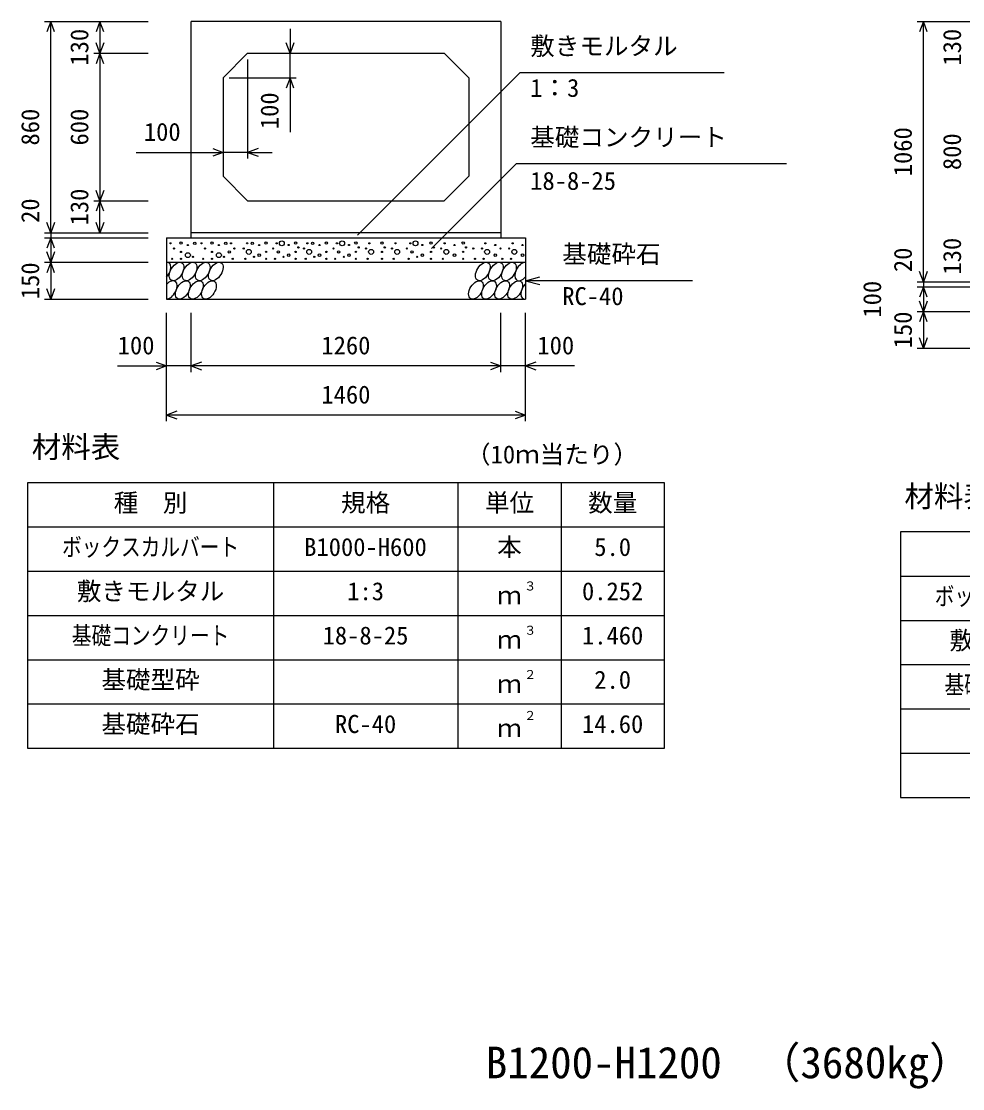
# Model space of a CAD drawing. Units: millimetres, scale not verified. Extents: x -50400 to 50400, y -17820 to 17820.
# Drawn here: x 23889 to 27718, y 4731 to 9072 of the extents above; entities that cross this region are included whole.
import ezdxf
from ezdxf.enums import TextEntityAlignment as Align

# ---------------------------------------------------------------- set-up
doc = ezdxf.new("R2010")
doc.units = ezdxf.units.MM
doc.header["$LTSCALE"] = 60
for name, color, linetype, lineweight in [('0-0_DIM', 7, 'Continuous', 25), ('0-2_HATCH', 6, 'Continuous', 25), ('0-3_HYO', 3, 'Continuous', 25), ('0-4_HYO2', 4, 'Continuous', 25), ('0-5_OUTLINE', 3, 'Continuous', 25), ('0-7_TXT', 7, 'Continuous', 25)]:
    doc.layers.add(name, color=color, linetype=linetype, lineweight=lineweight)
doc.styles.add('ＭＳ ゴシック', font='')
doc.styles.get('ＭＳ ゴシック').set_extended_font_data('MS Gothic')

msp = doc.modelspace()

# ---------------------------------------------------------------- linework, layer by layer
at = {"layer": '0-0_DIM'}
for p, q in [((23983.88, 9071.89), (24404.98, 9071.89)), ((24008.88, 8211.89), (24008.88, 9071.89)), ((24208.88, 9071.89), (24208.88, 8941.89)), ((24982.46, 9041.89), (24982.46, 8941.89)), ((27533.88, 9071.89), (27954.98, 9071.89)), ((27558.88, 8011.89), (27558.88, 9071.89)), ((24183.88, 8941.89), (24404.98, 8941.89)), ((24208.88, 8941.89), (24208.88, 8341.89)), ((24809.98, 8916.89), (24809.98, 8513.87)), ((24982.46, 8841.89), (24982.46, 8941.89)), ((25256.2, 8202.55), (25916.48, 8862.83)), ((26748.89, 8862.83), (25916.48, 8862.83)), ((24734.98, 8841.89), (25007.46, 8841.89)), ((24982.46, 8841.89), (24982.46, 8621.01)), ((24355.88, 8538.87), (24709.98, 8538.87)), ((24809.98, 8538.87), (24709.98, 8538.87)), ((24809.98, 8538.87), (24909.98, 8538.87)), ((25558.01, 8148.16), (25902.07, 8492.22)), ((27001.62, 8492.22), (25902.07, 8492.22)), ((24183.88, 8341.89), (24404.98, 8341.89)), ((24208.88, 8211.89), (24208.88, 8341.89)), ((23983.88, 8211.89), (24404.98, 8211.89)), ((24008.88, 8211.89), (24008.88, 8191.89)), ((23983.88, 8191.89), (24404.98, 8191.89)), ((24008.88, 8191.89), (24008.88, 8091.89)), ((23983.88, 8091.89), (24404.98, 8091.89)), ((24008.88, 8091.89), (24008.88, 7941.89)), ((25939.98, 8016.89), (25997.94, 8032.42)), ((26619.79, 8016.89), (25939.98, 8016.89)), ((25939.98, 8016.89), (25997.94, 8001.36)), ((27533.88, 8011.89), (27954.98, 8011.89)), ((27533.88, 7991.89), (27954.98, 7991.89)), ((27558.88, 8011.89), (27558.88, 7991.89)), ((27558.88, 7991.89), (27558.88, 7891.89)), ((23983.88, 7941.89), (24404.98, 7941.89)), ((24479.98, 7445.28), (24479.98, 7886.89)), ((24579.98, 7645.28), (24579.98, 7886.89)), ((25839.98, 7645.28), (25839.98, 7886.89)), ((25839.98, 7645.28), (25839.98, 7886.89)), ((25939.98, 7445.28), (25939.98, 7886.89)), ((27533.88, 7891.89), (27954.98, 7891.89)), ((27558.88, 7891.89), (27558.88, 7741.89)), ((27533.88, 7741.89), (27954.98, 7741.89)), ((24280.44, 7670.28), (24479.98, 7670.28)), ((24579.98, 7670.28), (24479.98, 7670.28)), ((25839.98, 7670.28), (24579.98, 7670.28)), ((25939.98, 7670.28), (25839.98, 7670.28)), ((26139.53, 7670.28), (25939.98, 7670.28)), ((25939.98, 7470.28), (24479.98, 7470.28))]:
    msp.add_line(p, q, dxfattribs=at)
for points in [[(24024.27, 9029.6), (24008.88, 9071.89), (23993.49, 9029.6)], [(24224.27, 9029.6), (24208.88, 9071.89), (24193.49, 9029.6)], [(27574.27, 9029.6), (27558.88, 9071.89), (27543.49, 9029.6)], [(24224.27, 8984.17), (24208.88, 8941.89), (24193.49, 8984.17)], [(24997.85, 8984.17), (24982.46, 8941.89), (24967.07, 8984.17)], [(24224.27, 8899.6), (24208.88, 8941.89), (24193.49, 8899.6)], [(24997.85, 8799.6), (24982.46, 8841.89), (24967.07, 8799.6)], [(24667.7, 8554.26), (24709.98, 8538.87), (24667.7, 8523.48)], [(24852.27, 8554.26), (24809.98, 8538.87), (24852.27, 8523.48)], [(24224.27, 8384.17), (24208.88, 8341.89), (24193.49, 8384.17)], [(24224.27, 8299.6), (24208.88, 8341.89), (24193.49, 8299.6)], [(24024.27, 8254.17), (24008.88, 8211.89), (23993.49, 8254.17)], [(24224.27, 8254.17), (24208.88, 8211.89), (24193.49, 8254.17)], [(24024.27, 8149.6), (24008.88, 8191.89), (23993.49, 8149.6)], [(24024.27, 8134.17), (24008.88, 8091.89), (23993.49, 8134.17)], [(24024.27, 8049.6), (24008.88, 8091.89), (23993.49, 8049.6)], [(27574.27, 8054.17), (27558.88, 8011.89), (27543.49, 8054.17)], [(27574.27, 7949.6), (27558.88, 7991.89), (27543.49, 7949.6)], [(24024.27, 7984.17), (24008.88, 7941.89), (23993.49, 7984.17)], [(27574.27, 7934.17), (27558.88, 7891.89), (27543.49, 7934.17)], [(27574.27, 7849.6), (27558.88, 7891.89), (27543.49, 7849.6)], [(27574.27, 7784.17), (27558.88, 7741.89), (27543.49, 7784.17)], [(24437.7, 7685.67), (24479.98, 7670.28), (24437.7, 7654.88)], [(24622.27, 7685.67), (24579.98, 7670.28), (24622.27, 7654.88)], [(25797.7, 7685.67), (25839.98, 7670.28), (25797.7, 7654.88)], [(25982.27, 7685.67), (25939.98, 7670.28), (25982.27, 7654.88)], [(24522.27, 7485.67), (24479.98, 7470.28), (24522.27, 7454.88)], [(25897.7, 7485.67), (25939.98, 7470.28), (25897.7, 7454.88)]]:
    msp.add_lwpolyline(points, dxfattribs=at)
at = {"layer": '0-2_HATCH'}
for centre, radius in [((24495.95, 8169.07), 2.5), ((24538.84, 8169.94), 5), ((24566.88, 8162.06), 2.5), ((24594.92, 8169.07), 5), ((24622.05, 8169.07), 2.5), ((24664.95, 8169.94), 5), ((24692.99, 8162.06), 2.5), ((24721.02, 8169.07), 5), ((24742.05, 8169.07), 2.5), ((24807.91, 8169.07), 2.5), ((24828.94, 8169.07), 5), ((24856.98, 8162.06), 2.5), ((24885.01, 8169.94), 5), ((24927.91, 8169.07), 2.5), ((24948.94, 8169.07), 10), ((24976.98, 8162.06), 2.5), ((25005.01, 8169.94), 5), ((25053.13, 8169.07), 2.5), ((25074.16, 8169.07), 5), ((25102.2, 8162.06), 2.5), ((25130.24, 8169.94), 5), ((25173.13, 8169.07), 2.5), ((25194.16, 8169.07), 10), ((25222.2, 8162.06), 2.5), ((25250.24, 8169.94), 5), ((25305.06, 8169.07), 2.5), ((25356.34, 8169.94), 5), ((25411.16, 8169.07), 2.5), ((25471.56, 8169.07), 2.5), ((25492.59, 8169.07), 10), ((25520.63, 8162.06), 2.5), ((25556.17, 8169.94), 5), ((25610.98, 8169.07), 2.5), ((25651.27, 8162.06), 2.5), ((25686.8, 8169.94), 5), ((25776.88, 8169.07), 2.5), ((25817.16, 8162.06), 2.5), ((25887.94, 8169.07), 2.5), ((25928.22, 8162.06), 2.5), ((24509.97, 8148.05), 2.5), ((24538.84, 8134.05), 2.5), ((24566.88, 8120.92), 10), ((24636.07, 8148.05), 2.5), ((24664.95, 8134.05), 2.5), ((24692.99, 8120.92), 10), ((24735.04, 8134.05), 5), ((24756.07, 8148.05), 2.5), ((24793.89, 8148.05), 2.5), ((24814.92, 8134.05), 10), ((24856.98, 8120.92), 5), ((24885.01, 8134.05), 2.5), ((24913.89, 8148.05), 2.5), ((24934.92, 8134.05), 5), ((24976.98, 8120.92), 5), ((25005.01, 8134.05), 2.5), ((25016.35, 8152.37), 2.5), ((25039.11, 8148.05), 2.5), ((25060.14, 8134.05), 10), ((25102.2, 8120.92), 5), ((25130.24, 8134.05), 2.5), ((25159.11, 8148.05), 2.5), ((25180.14, 8134.05), 5), ((25222.2, 8120.92), 5), ((25250.24, 8134.05), 2.5), ((25261.58, 8152.37), 2.5), ((25291.04, 8148.05), 2.5), ((25312.07, 8134.05), 10), ((25356.34, 8134.05), 2.5), ((25367.68, 8152.37), 2.5), ((25397.14, 8148.05), 2.5), ((25418.17, 8134.05), 10), ((25457.54, 8148.05), 2.5), ((25478.57, 8134.05), 5), ((25520.63, 8120.92), 5), ((25556.17, 8134.05), 2.5), ((25567.51, 8152.37), 2.5), ((25596.97, 8148.05), 2.5), ((25618, 8134.05), 10), ((25651.27, 8120.92), 5), ((25686.8, 8134.05), 2.5), ((25698.14, 8152.37), 2.5), ((25727.6, 8148.05), 2.5), ((25762.86, 8148.05), 2.5), ((25783.89, 8134.05), 10), ((25817.16, 8120.92), 5), ((25838.67, 8148.05), 2.5), ((25873.92, 8148.05), 2.5), ((25894.95, 8134.05), 10), ((25928.22, 8120.92), 5), ((24502.96, 8106.04), 2.5), ((24538.84, 8106.04), 2.5), ((24587.91, 8113.91), 2.5), ((24629.06, 8106.04), 2.5), ((24664.95, 8106.04), 2.5), ((24714.01, 8113.91), 2.5), ((24749.06, 8106.04), 2.5), ((24800.9, 8106.04), 2.5), ((24835.95, 8113.91), 2.5), ((24885.01, 8106.04), 2.5), ((24920.9, 8106.04), 2.5), ((24955.95, 8113.91), 2.5), ((25005.01, 8106.04), 2.5), ((25046.12, 8106.04), 2.5), ((25081.17, 8113.91), 2.5), ((25130.24, 8106.04), 2.5), ((25166.12, 8106.04), 2.5), ((25201.17, 8113.91), 2.5), ((25250.24, 8106.04), 2.5), ((25298.05, 8106.04), 2.5), ((25356.34, 8106.04), 2.5), ((25404.15, 8106.04), 2.5), ((25464.55, 8106.04), 2.5), ((25499.6, 8113.91), 2.5), ((25556.17, 8106.04), 2.5), ((25603.98, 8106.04), 2.5), ((25686.8, 8106.04), 2.5), ((25734.61, 8106.04), 2.5), ((25769.87, 8106.04), 2.5), ((25845.68, 8106.04), 2.5), ((25880.93, 8106.04), 2.5)]:
    msp.add_circle(centre, radius, dxfattribs=at)
for centre, start_param, end_param in [((24467.62, 8054.37), 4.385593, 6.6745444), ((25926.12, 8054.37), 0.3357715, 4.4411806), ((24492.94, 7979.38), 3.5111464, 7.548991), ((25951.44, 7979.38), 1.2110787, 3.5658734)]:
    msp.add_ellipse(centre, major_axis=(21.81, 35.31), ratio=0.5792, start_param=start_param, end_param=end_param, dxfattribs=at)
for centre in [(24520.83, 8054.37), (24574.03, 8054.37), (24627.24, 8054.37), (24680.45, 8054.37), (25766.5, 8054.37), (25819.71, 8054.37), (25872.91, 8054.37), (24546.15, 7979.38), (24599.35, 7979.38), (24652.56, 7979.38), (25738.61, 7979.38), (25791.82, 7979.38), (25845.03, 7979.38), (25898.23, 7979.38)]:
    msp.add_ellipse(centre, major_axis=(21.81, 35.31), ratio=0.5792, dxfattribs=at)
at = {"layer": '0-3_HYO'}
for p, q in [((24914.98, 7195.28), (24914.98, 6115.28)), ((25664.98, 7195.28), (25664.98, 6115.28)), ((26084.98, 7195.28), (26084.98, 6115.28)), ((23914.98, 7015.28), (26504.98, 7015.28)), ((27464.98, 6815.28), (30054.98, 6815.28))]:
    msp.add_line(p, q, dxfattribs=at)
for points in [[(23914.98, 6115.28), (26504.98, 6115.28), (26504.98, 7195.28), (23914.98, 7195.28)], [(27464.98, 5915.28), (30054.98, 5915.28), (30054.98, 6995.28), (27464.98, 6995.28)]]:
    msp.add_lwpolyline(points, close=True, dxfattribs=at)
at = {"layer": '0-4_HYO2'}
for p, q in [((23914.98, 6835.28), (26504.98, 6835.28)), ((23914.98, 6655.28), (26504.98, 6655.28)), ((27464.98, 6635.28), (30054.98, 6635.28)), ((23914.98, 6475.28), (26504.98, 6475.28)), ((27464.98, 6455.28), (30054.98, 6455.28)), ((23914.98, 6295.28), (26504.98, 6295.28)), ((27464.98, 6275.28), (30054.98, 6275.28)), ((27464.98, 6095.28), (30054.98, 6095.28))]:
    msp.add_line(p, q, dxfattribs=at)
at = {"layer": '0-5_OUTLINE'}
for p, q in [((24579.98, 8191.89), (24579.98, 9071.89)), ((25839.98, 9071.89), (24579.98, 9071.89)), ((25839.98, 9071.89), (25839.98, 8191.89)), ((24709.98, 8841.89), (24809.98, 8941.89)), ((24809.98, 8941.89), (25609.98, 8941.89)), ((25609.98, 8941.89), (25709.98, 8841.89)), ((24709.98, 8841.89), (24709.98, 8441.89)), ((25709.98, 8841.89), (25709.98, 8441.89)), ((24809.98, 8341.89), (24709.98, 8441.89)), ((25609.98, 8341.89), (25709.98, 8441.89)), ((24809.98, 8341.89), (25609.98, 8341.89)), ((25839.98, 8211.89), (24579.98, 8211.89)), ((24479.98, 8191.89), (24479.98, 7941.89)), ((24479.98, 8191.89), (25939.98, 8191.89)), ((25939.98, 8191.89), (25939.98, 7941.89)), ((24479.98, 8091.89), (25939.98, 8091.89)), ((24479.98, 7941.89), (25939.98, 7941.89))]:
    msp.add_line(p, q, dxfattribs=at)

# ---------------------------------------------------------------- texts
at = {"layer": '0-0_DIM', "style": 'ＭＳ ゴシック'}
for s, p in [('130', (24183.88, 8891.89)), ('130', (27733.88, 8891.89)), ('100', (24957.46, 8633.39)), ('860', (23983.88, 8566.89)), ('600', (24183.88, 8566.89)), ('1060', (27533.88, 8441.89)), ('800', (27733.88, 8466.89)), ('130', (24183.88, 8241.89)), ('20', (23983.88, 8251.96)), ('130', (27733.88, 8041.89)), ('20', (27533.88, 8051.96)), ('150', (23983.88, 7941.89)), ('100', (27408.88, 7866.89)), ('150', (27533.88, 7741.89))]:
    msp.add_text(s, height=73.31, rotation=90, dxfattribs=at).set_placement(p, align=Align.BOTTOM_LEFT)
for s, p in [('敷きモルタル', (25959.33, 8912.83)), ('1：3', (25959.33, 8742.72)), ('100', (24387.84, 8563.87)), ('基礎コンクリート', (25959.33, 8542.22)), ('18-8-25', (25959.33, 8364.59)), ('基礎砕石', (26089.72, 8066.89)), ('RC-40', (26089.72, 7895.51)), ('100', (24281.34, 7695.28)), ('1260', (25109.98, 7695.28)), ('100', (25988.62, 7695.28)), ('1460', (25109.98, 7495.28))]:
    msp.add_text(s, height=73.31, dxfattribs=at).set_placement(p, align=Align.BOTTOM_LEFT)
at = {"layer": '0-7_TXT', "style": 'ＭＳ ゴシック'}
for s, height, p in [('材料表', 87.98, (23931.65, 7270.28)), ('（10ｍ当たり）', 73.31, (25698.31, 7251.94)), ('材料表', 87.98, (27481.65, 7070.28)), ('種\u3000別', 73.31, (24264.98, 7055.28)), ('規格', 73.31, (25189.98, 7055.28)), ('単位', 73.31, (25774.98, 7055.28)), ('数量', 73.31, (26194.98, 7055.28)), ('B1000-H600', 73.31, (25039.98, 6875.28)), ('本', 73.31, (25824.98, 6875.28)), ('5.0', 73.31, (26219.98, 6875.28)), ('敷きモルタル', 73.31, (24114.98, 6695.28)), ('1:3', 73.31, (25214.98, 6695.28)), ('３', 36.66, (25934.22, 6745.89)), ('0.252', 73.31, (26169.98, 6695.28)), ('ｍ', 73.31, (25824.98, 6678.61)), ('18-8-25', 73.31, (25114.98, 6515.28)), ('３', 36.66, (25934.22, 6565.89)), ('1.460', 73.31, (26169.98, 6515.28)), ('敷きモルタル', 73.31, (27664.98, 6495.28)), ('ｍ', 73.31, (25824.98, 6498.61)), ('基礎型砕', 73.31, (24214.98, 6335.28)), ('２', 36.66, (25934.22, 6385.89)), ('2.0', 73.31, (26219.98, 6335.28)), ('ｍ', 73.31, (25824.98, 6318.61)), ('基礎砕石', 73.31, (24214.98, 6155.28)), ('RC-40', 73.31, (25164.98, 6155.28)), ('２', 36.66, (25934.22, 6219.22)), ('ｍ', 73.31, (25824.98, 6138.61)), ('14.60', 73.31, (26169.98, 6155.28)), ('（3680kg）', 128.3, (26883.57, 4734.39)), ('B1200-H1200', 128.3, (25778.73, 4734.39))]:
    msp.add_text(s, height=height, dxfattribs=at).set_placement(p, align=Align.BOTTOM_LEFT)
at = {"layer": '0-7_TXT', "style": 'ＭＳ ゴシック', "width": 0.8}
for s, p in [('ボックスカルバート', (24054.98, 6875.28)), ('ボックスカルバート', (27604.98, 6675.28)), ('基礎コンクリート', (24094.98, 6515.28)), ('基礎コンクリート', (27644.98, 6315.28))]:
    msp.add_text(s, height=73.31, dxfattribs=at).set_placement(p, align=Align.BOTTOM_LEFT)

doc.saveas('drawing.dxf')
